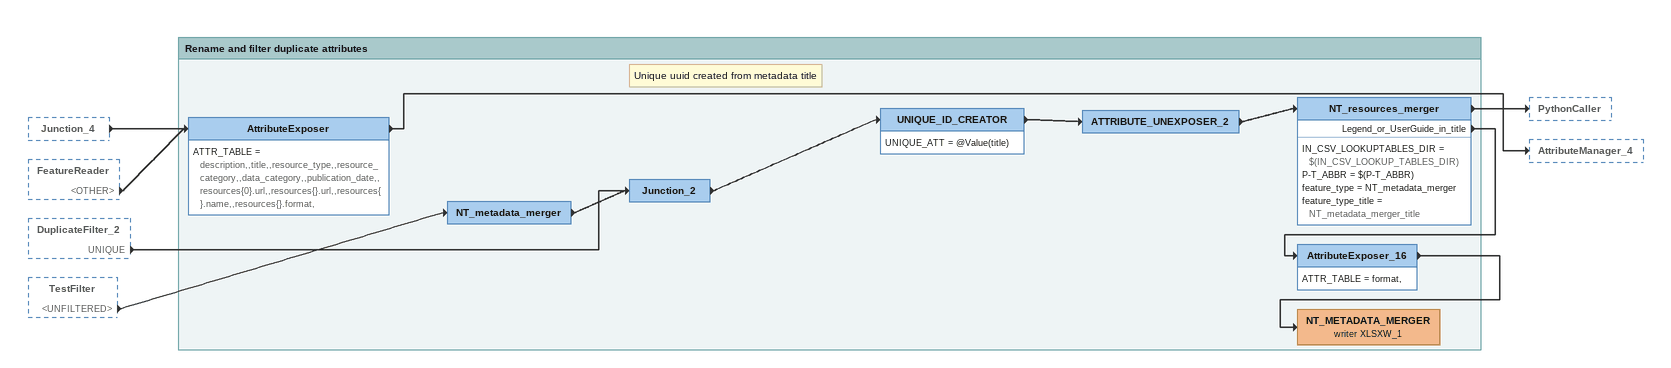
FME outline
Junction_4 [outside]
    -> AttributeExposer
FeatureReader [outside]
    <OTHER> -> AttributeExposer
DuplicateFilter_2 [outside]
    UNIQUE -> Junction_2
TestFilter [outside]
    <UNFILTERED> -> NT_metadata_merger

Bookmark: Rename and filter duplicate attributes
AttributeExposer
    ATTR_TABLE = description,,title,,resource_type,,resource_category,,data_category,,publication_date,,resources{0}.url,,resources{}.url,,resources{}.name,,resources{}.format,
    -> AttributeManager_4
NT_metadata_merger
    -> Junction_2
Junction_2
    -> UNIQUE_ID_CREATOR
Note: Unique uuid created from metadata title
UNIQUE_ID_CREATOR
    UNIQUE_ATT = @Value(title)
    -> ATTRIBUTE_UNEXPOSER_2
ATTRIBUTE_UNEXPOSER_2
    -> NT_resources_merger
NT_resources_merger
    IN_CSV_LOOKUPTABLES_DIR = $(IN_CSV_LOOKUP_TABLES_DIR)
    P-T_ABBR = $(P-T_ABBR)
    feature_type = NT_metadata_merger
    feature_type_title = NT_metadata_merger_title
    Legend_or_UserGuide_in_title -> AttributeExposer_16
    -> PythonCaller
AttributeExposer_16
    ATTR_TABLE = format,
    -> NT_METADATA_MERGER (writer XLSXW_1)
NT_METADATA_MERGER (writer XLSXW_1)
